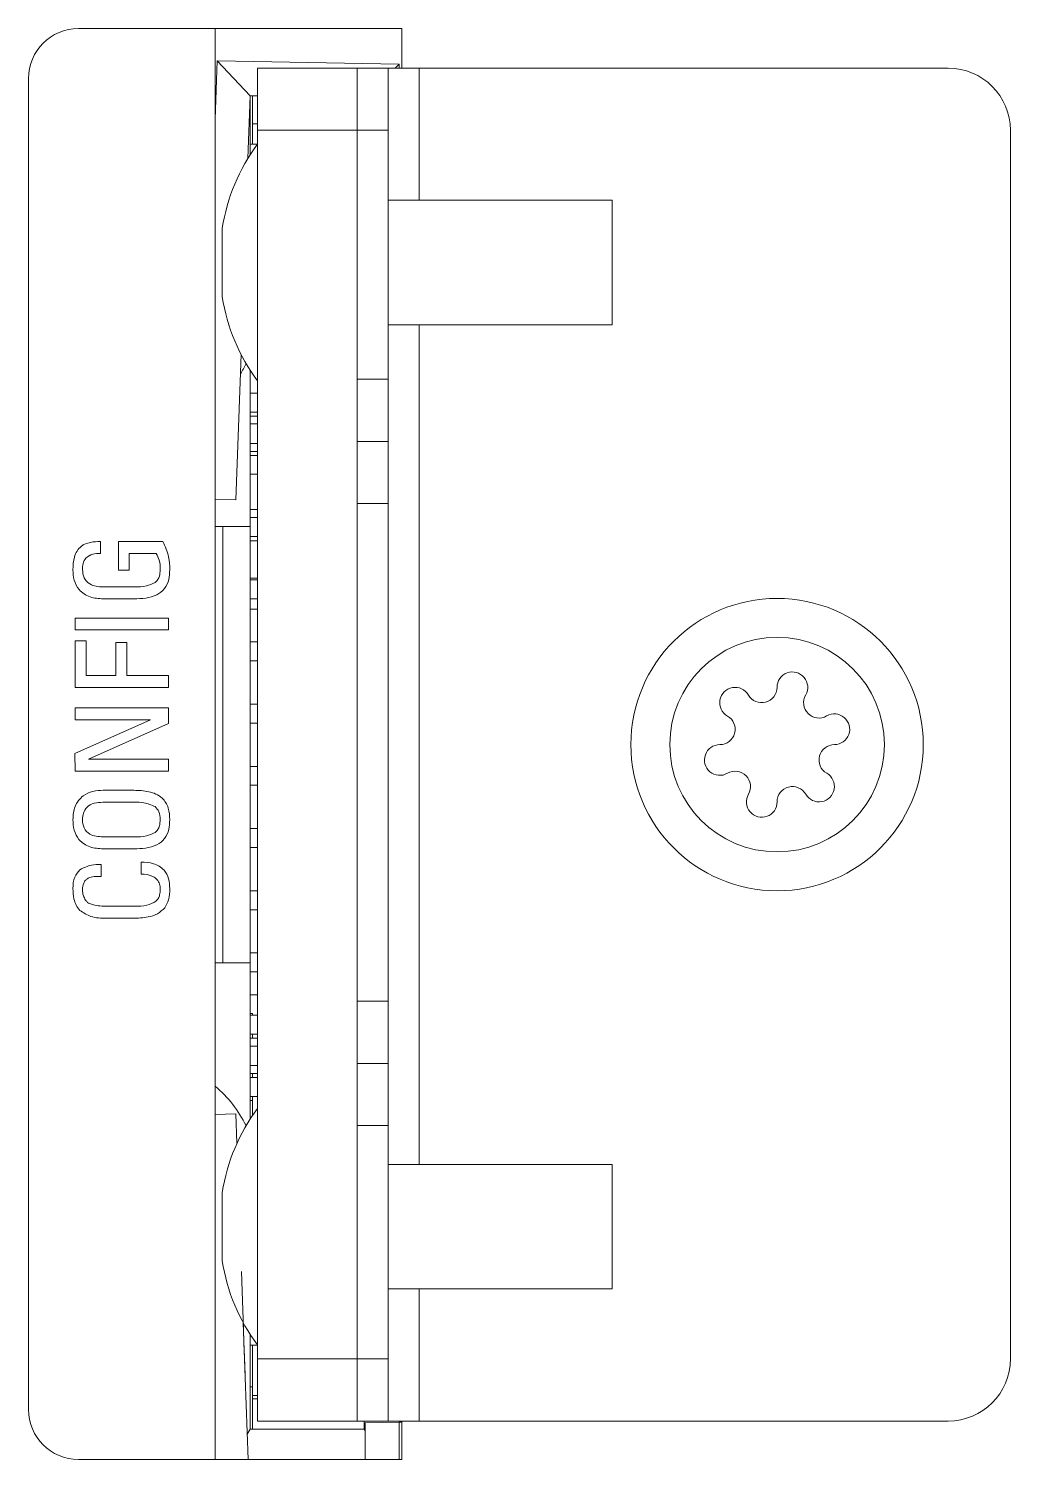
# Model space of a CAD drawing. Extents: x -194 to 239, y -574 to -265.
# Drawn here: x -116.54 to -111.55, y -327.01 to -319.74 of the extents above; entities that cross this region are included whole.
import ezdxf

# ---------------------------------------------------------------- set-up
doc = ezdxf.new("R2010")
doc.units = 0
doc.header["$LTSCALE"] = 0.5
doc.layers.get('0').update_dxf_attribs({"linetype": 'CONTINUOUS'})

msp = doc.modelspace()

# ---------------------------------------------------------------- linework, layer by layer
at = {"color": 7, "linetype": 'Continuous', "lineweight": 5}
for p, q in [((-114.63921, -319.74301), (-116.28272, -319.74301)), ((-115.58739, -327.01236), (-115.58739, -319.74301)), ((-114.63921, -319.9437), (-114.63921, -319.74301)), ((-115.58739, -320.20388), (-115.57704, -319.90754)), ((-115.57704, -319.90754), (-115.41054, -320.08413)), ((-115.57704, -319.90754), (-114.65334, -319.92366)), ((-114.65334, -319.92366), (-114.67359, -319.9437)), ((-114.65334, -319.92366), (-114.65334, -319.9437)), ((-116.53556, -319.99585), (-116.53556, -326.75951)), ((-115.37247, -319.9437), (-115.37247, -320.25973)), ((-114.86677, -319.9437), (-115.37247, -319.9437)), ((-114.86677, -319.9437), (-114.86677, -320.25973)), ((-114.86677, -319.9437), (-114.70874, -319.9437)), ((-114.70874, -319.9437), (-114.55072, -319.9437)), ((-114.70874, -319.9437), (-114.70874, -320.25976)), ((-114.55072, -320.61533), (-114.55072, -319.9437)), ((-114.55072, -319.9437), (-111.86421, -319.9437)), ((-115.41051, -320.08413), (-115.42164, -320.40302)), ((-115.37247, -320.08479), (-115.41054, -320.08413)), ((-115.4097, -320.08415), (-115.4097, -320.38413)), ((-115.39775, -320.08435), (-115.39775, -320.33076)), ((-115.37247, -320.2275), (-115.39775, -320.2275)), ((-114.86677, -320.25973), (-115.37247, -320.25973)), ((-115.37247, -320.25973), (-115.37247, -326.50193)), ((-114.86677, -320.25973), (-114.86677, -321.57742)), ((-114.70874, -320.25976), (-114.86677, -320.25976)), ((-114.70874, -321.524), (-114.70874, -320.25976)), ((-111.54816, -326.50193), (-111.54816, -320.25976)), ((-115.4097, -320.33076), (-115.37247, -320.33076)), ((-113.57093, -320.61533), (-114.70874, -320.61533)), ((-113.57093, -320.66239), (-113.57093, -320.61533)), ((-113.57093, -321.24745), (-113.57093, -320.66239)), ((-115.55178, -321.10522), (-115.55178, -320.75756)), ((-114.70874, -321.24745), (-113.57093, -321.24745)), ((-114.55072, -325.51424), (-114.55072, -321.24745)), ((-115.4564, -321.39835), (-115.48222, -322.13757)), ((-115.4097, -322.27307), (-115.4097, -321.47864)), ((-115.4097, -321.59499), (-115.37247, -321.59499)), ((-114.86677, -321.524), (-114.70874, -321.524)), ((-114.86677, -321.84006), (-114.86677, -321.57742)), ((-114.70874, -321.524), (-114.70874, -321.84006)), ((-115.37247, -321.69132), (-115.4097, -321.69132)), ((-115.37247, -321.71139), (-115.4097, -321.71139)), ((-115.37247, -321.75153), (-115.4097, -321.75153)), ((-115.4097, -321.85084), (-115.37247, -321.85084)), ((-114.86677, -322.15612), (-114.86677, -321.84006)), ((-114.86677, -321.84006), (-114.70874, -321.84006)), ((-114.70874, -321.84006), (-114.70874, -322.15612)), ((-115.4097, -321.89098), (-115.37247, -321.89098)), ((-115.4097, -321.91105), (-115.37247, -321.91105)), ((-115.37247, -322.00738), (-115.4097, -322.00738)), ((-115.48222, -322.13757), (-115.58739, -322.13574)), ((-114.70874, -322.15612), (-114.86677, -322.15612)), ((-114.86677, -322.15612), (-114.86677, -324.68459)), ((-114.70874, -322.15612), (-114.70874, -324.68459)), ((-115.37247, -322.18707), (-115.4097, -322.18707)), ((-115.4097, -322.2271), (-115.37247, -322.2271)), ((-115.4097, -322.22711), (-115.37247, -322.22711)), ((-115.4097, -322.27307), (-115.58739, -322.27307)), ((-115.58739, -322.27307), (-115.54875, -322.27307)), ((-115.54875, -324.48989), (-115.54875, -322.27307)), ((-115.54875, -322.27307), (-115.4097, -322.27307)), ((-115.4097, -324.48989), (-115.4097, -322.27307)), ((-116.17088, -322.34858), (-116.17088, -322.40936)), ((-116.07971, -322.49446), (-116.07971, -322.34858)), ((-116.07971, -322.34858), (-115.85321, -322.34858)), ((-115.37247, -322.32344), (-115.4097, -322.32344)), ((-115.37247, -322.34509), (-115.4097, -322.34509)), ((-116.02501, -322.40936), (-116.02501, -322.49446)), ((-115.8874, -322.40936), (-116.02501, -322.40936)), ((-116.02501, -322.49446), (-116.07971, -322.49446)), ((-115.37247, -322.53473), (-115.4097, -322.53473)), ((-115.37247, -322.53473), (-115.4097, -322.53473)), ((-116.15901, -322.57955), (-115.99775, -322.57955)), ((-115.4097, -322.54316), (-115.37247, -322.54316)), ((-115.4097, -322.54316), (-115.37247, -322.54316)), ((-116.00098, -322.64033), (-116.15616, -322.64033)), ((-115.37247, -322.6395), (-115.4097, -322.6395)), ((-116.29852, -322.79836), (-116.29852, -322.73758)), ((-116.29852, -322.73758), (-115.82443, -322.73758)), ((-115.82443, -322.73758), (-115.82443, -322.79836)), ((-115.37247, -322.69276), (-115.4097, -322.69276)), ((-115.82443, -322.79836), (-116.29852, -322.79836)), ((-116.29852, -322.85316), (-116.24382, -322.85316)), ((-116.29852, -323.09011), (-116.29852, -322.85316)), ((-116.24382, -322.85316), (-116.24382, -323.02933)), ((-116.09187, -323.02933), (-116.09187, -322.86237)), ((-116.09187, -322.86237), (-116.03716, -322.86237)), ((-116.03716, -322.86237), (-116.03716, -323.02933)), ((-115.4097, -322.85922), (-115.37247, -322.85922)), ((-115.4097, -322.85922), (-115.37247, -322.85922)), ((-115.37247, -322.95556), (-115.4097, -322.95556)), ((-116.24382, -323.02933), (-116.09187, -323.02933)), ((-116.03716, -323.02933), (-115.82443, -323.02933)), ((-115.82443, -323.02933), (-115.82443, -323.09011)), ((-115.82443, -323.09011), (-116.29852, -323.09011)), ((-116.29852, -323.25421), (-116.29852, -323.19343)), ((-116.29852, -323.19343), (-115.82443, -323.19343)), ((-115.82443, -323.19343), (-115.82443, -323.2733)), ((-115.4097, -323.17528), (-115.37247, -323.17528)), ((-116.30052, -323.42573), (-115.9156, -323.25421)), ((-115.9156, -323.25421), (-116.29852, -323.25421)), ((-115.82443, -323.2733), (-116.23166, -323.45479)), ((-115.37247, -323.27161), (-115.4097, -323.27161)), ((-116.29852, -323.51557), (-116.30052, -323.42573)), ((-116.23166, -323.45479), (-115.82443, -323.45479)), ((-115.82443, -323.45479), (-115.82443, -323.51557)), ((-115.82443, -323.51557), (-116.29852, -323.51557)), ((-115.4097, -323.49134), (-115.37247, -323.49134)), ((-116.15616, -323.61282), (-116.00098, -323.61282)), ((-115.37247, -323.58767), (-115.4097, -323.58767)), ((-115.99775, -323.6736), (-116.15901, -323.6736)), ((-115.4097, -323.8074), (-115.37247, -323.8074)), ((-116.15901, -323.84986), (-115.99775, -323.84986)), ((-116.00098, -323.91064), (-116.15616, -323.91064)), ((-115.37247, -323.90373), (-115.4097, -323.90373)), ((-116.16775, -323.98966), (-116.16775, -324.05044)), ((-115.96423, -324.03828), (-115.96423, -323.9775)), ((-115.4097, -324.12345), (-115.37247, -324.12345)), ((-116.12596, -324.20239), (-115.99775, -324.20239)), ((-116.00563, -324.26317), (-116.13916, -324.26317)), ((-115.37247, -324.21979), (-115.4097, -324.21979)), ((-115.54875, -324.48989), (-115.58739, -324.48989)), ((-115.54875, -324.48989), (-115.4097, -324.48989)), ((-115.4097, -324.43951), (-115.37247, -324.43951)), ((-115.4097, -325.28305), (-115.4097, -324.48989)), ((-115.37247, -324.53585), (-115.4097, -324.53585)), ((-115.37247, -324.65232), (-115.4097, -324.65232)), ((-114.86677, -324.68459), (-114.70874, -324.68459)), ((-114.86677, -325.00065), (-114.86677, -324.68459)), ((-114.70874, -324.68459), (-114.70874, -325.00065)), ((-115.39775, -324.74715), (-115.4097, -324.74715)), ((-115.4097, -324.75557), (-115.37247, -324.75557)), ((-115.39775, -324.74715), (-115.39775, -324.75557)), ((-115.37247, -324.85191), (-115.4097, -324.85191)), ((-115.39775, -324.85191), (-115.39775, -324.87197)), ((-115.37247, -324.87197), (-115.4097, -324.87197)), ((-115.37247, -324.91211), (-115.4097, -324.91211)), ((-115.4097, -325.01142), (-115.37247, -325.01142)), ((-114.86677, -325.26328), (-114.86677, -325.00065)), ((-114.70874, -325.00065), (-114.86677, -325.00065)), ((-114.70874, -325.00065), (-114.70874, -325.31671)), ((-115.4097, -325.05156), (-115.37247, -325.05156)), ((-115.4097, -325.07163), (-115.37247, -325.07163)), ((-115.39775, -325.05156), (-115.39775, -325.07163)), ((-115.37247, -325.16796), (-115.4097, -325.16796)), ((-115.39775, -325.18963), (-115.4097, -325.18963)), ((-115.39775, -325.18963), (-115.4097, -325.18963)), ((-115.39775, -325.16796), (-115.39775, -325.18963)), ((-115.39775, -325.18963), (-115.39775, -325.18963)), ((-115.39775, -325.18963), (-115.39775, -325.2651)), ((-115.58739, -325.25934), (-115.48222, -325.25751)), ((-115.48222, -325.2575), (-115.48222, -325.25751)), ((-115.48222, -325.25751), (-115.47704, -325.40574)), ((-114.86677, -325.26328), (-114.86677, -326.50193)), ((-114.70874, -325.31671), (-114.86677, -325.31671)), ((-114.70874, -326.50193), (-114.70874, -325.31671)), ((-113.57093, -325.51424), (-114.70874, -325.51424)), ((-113.57093, -325.67968), (-113.57093, -325.51424)), ((-115.55178, -326.00413), (-115.55178, -325.65647)), ((-113.57093, -326.14636), (-113.57093, -325.67968)), ((-114.70874, -326.14636), (-113.57093, -326.14636)), ((-114.55072, -326.81798), (-114.55072, -326.14636)), ((-115.42094, -327.01236), (-115.44517, -326.3183)), ((-115.44517, -326.3183), (-115.42094, -327.01236)), ((-115.4097, -326.37756), (-115.4097, -326.85812)), ((-115.37247, -326.4322), (-115.4097, -326.4322)), ((-115.39775, -326.4322), (-115.39775, -326.64351)), ((-114.86677, -326.50193), (-115.37247, -326.50193)), ((-115.37247, -326.50193), (-115.37247, -326.81798)), ((-114.86677, -326.50193), (-114.70874, -326.50193)), ((-114.86677, -326.50193), (-114.86677, -326.81798)), ((-114.70874, -326.50193), (-114.70874, -326.81798)), ((-115.39775, -326.64351), (-115.4097, -326.64351)), ((-115.39775, -326.64351), (-115.39775, -326.85812)), ((-115.39775, -326.68837), (-115.37247, -326.68837)), ((-115.37247, -326.70417), (-115.39775, -326.70417)), ((-115.39775, -326.70418), (-115.37247, -326.70418)), ((-114.86677, -326.81798), (-115.37247, -326.81798)), ((-114.70874, -326.81798), (-114.86677, -326.81798)), ((-114.83169, -326.81798), (-114.83169, -326.85812)), ((-114.65334, -326.82357), (-114.82589, -326.82658)), ((-114.82589, -326.82658), (-114.65334, -326.82357)), ((-114.82589, -326.82658), (-114.82589, -326.82658)), ((-114.82589, -327.01236), (-114.82589, -326.82658)), ((-114.70874, -326.81798), (-114.55072, -326.81798)), ((-114.63921, -326.82332), (-114.65334, -326.82357)), ((-114.65334, -326.82357), (-114.63921, -326.82333)), ((-114.65334, -326.82357), (-114.65334, -327.01236)), ((-114.63921, -327.01236), (-114.63921, -326.81798)), ((-114.55072, -326.81798), (-111.86421, -326.81798)), ((-115.4097, -326.85812), (-115.42541, -326.8843)), ((-114.83169, -326.85812), (-115.4097, -326.85812)), ((-114.83169, -326.85812), (-115.4097, -326.85812)), ((-114.82589, -326.86779), (-114.83169, -326.85812)), ((-116.28272, -327.01236), (-114.63921, -327.01236))]:
    msp.add_line(p, q, dxfattribs=at)
at = {"color": 7, "linetype": 'Continuous', "lineweight": 5, "flags": 128}
msp.add_lwpolyline([(-115.4543, -326.05694), (-115.4508, -326.15723), (-115.44742, -326.25386), (-115.44429, -326.34362), (-115.4415, -326.4235), (-115.43915, -326.49086), (-115.43731, -326.54344), (-115.43605, -326.5795), (-115.43541, -326.59783), (-115.43541, -326.59783), (-115.43605, -326.5795), (-115.43731, -326.54344), (-115.43915, -326.49086), (-115.4415, -326.4235), (-115.44429, -326.34362), (-115.44742, -326.25386), (-115.4508, -326.15723), (-115.4543, -326.05694)], dxfattribs=at)
at = {"color": 7, "linetype": 'Continuous', "lineweight": 5}
for radius in [0.74274, 0.54492]:
    msp.add_circle((-112.73338, -323.38084), radius, dxfattribs=at)
for centre, radius, start, end in [((-116.28272, -319.99585), 0.25285, 90, 180), ((-111.86422, -320.25976), 0.31606, 0, 90), ((-114.61443, -320.90046), 0.94818, 143.0793, 171.331978), ((-114.61443, -320.96232), 0.94818, 188.668022, 216.9207), ((-115.99613, -321.16908), 0.62896, 328.497715, 334.014371), ((-112.6556, -323.08977), 0.07798, 330.03959, 180.03959), ((-112.94657, -323.16795), 0.07798, 30.03959, 240.03959), ((-112.81156, -323.08987), 0.07798, 210.03959, 0.03959), ((-112.52048, -323.16765), 0.07798, 150.03959, 300.03959), ((-113.02446, -323.30307), 0.07798, 270.03959, 60.03959), ((-112.44241, -323.30266), 0.07798, 270.03959, 120.03959), ((-113.02435, -323.45903), 0.07798, 90.03959, 300.03959), ((-112.4423, -323.45862), 0.07798, 90.03959, 240.03959), ((-112.94627, -323.59404), 0.07798, 330.03959, 120.03959), ((-112.52019, -323.59374), 0.07798, 210.03959, 60.03959), ((-112.6552, -323.67182), 0.07798, 30.03959, 180.03959), ((-112.81116, -323.67192), 0.07798, 150.03959, 0.03959), ((-115.99613, -325.59389), 0.62896, 26.056661, 49.467573), ((-114.61443, -325.79937), 0.94818, 143.0793, 171.331978), ((-114.61443, -325.86123), 0.94818, 188.668022, 216.9207), ((-111.86422, -326.50193), 0.31606, 270, 0), ((-116.28272, -326.75951), 0.25285, 180, 270)]:
    msp.add_arc(centre, radius, start, end, dxfattribs=at)
for points, knots in [([(-116.31068, -322.49218), (-116.30987, -322.47045), (-116.30827, -322.42729), (-116.27611, -322.3709), (-116.22184, -322.35065), (-116.1879, -322.34927), (-116.17088, -322.34858)], [0, 0, 0, 0, 0.2812705, 0.5586346, 0.7786865, 1, 1, 1, 1]), ([(-115.85321, -322.34858), (-115.8416, -322.37421), (-115.82085, -322.42001), (-115.81912, -322.47011), (-115.81835, -322.49218)], [0, 0, 0, 0, 0.5595194, 1, 1, 1, 1]), ([(-116.17088, -322.40936), (-116.18408, -322.40991), (-116.21036, -322.411), (-116.24527, -322.42847), (-116.26065, -322.4604), (-116.26158, -322.48112), (-116.26205, -322.49151)], [0, 0, 0, 0, 0.2811648, 0.5595091, 0.7790325, 1, 1, 1, 1]), ([(-115.86698, -322.49284), (-115.86732, -322.47631), (-115.86791, -322.44684), (-115.88145, -322.4208), (-115.8874, -322.40936)], [0, 0, 0, 0, 0.5608844, 1, 1, 1, 1]), ([(-116.15616, -322.64033), (-116.17901, -322.63883), (-116.22454, -322.63585), (-116.2807, -322.59977), (-116.30765, -322.54589), (-116.30967, -322.51011), (-116.31068, -322.49218)], [0, 0, 0, 0, 0.2806622, 0.5593096, 0.7791343, 1, 1, 1, 1]), ([(-116.26205, -322.49151), (-116.26068, -322.50605), (-116.25793, -322.53506), (-116.22805, -322.56558), (-116.19291, -322.57807), (-116.17032, -322.57905), (-116.15901, -322.57955)], [0, 0, 0, 0, 0.2797078, 0.5580549, 0.7787211, 1, 1, 1, 1]), ([(-115.81835, -322.49218), (-115.81921, -322.50907), (-115.82092, -322.54277), (-115.84178, -322.59064), (-115.90217, -322.63692), (-115.96021, -322.63892), (-116.00098, -322.64033)], [0, 0, 0, 0, 0.1875201, 0.37425, 0.5605369, 1, 1, 1, 1]), ([(-115.89338, -322.55742), (-115.88837, -322.55282), (-115.87835, -322.54362), (-115.86858, -322.52088), (-115.86759, -322.50348), (-115.86698, -322.49284)], [0, 0, 0, 0, 0.2797628, 0.5598746, 1, 1, 1, 1]), ([(-115.99775, -322.57955), (-115.97726, -322.57953), (-115.94078, -322.5795), (-115.90783, -322.56415), (-115.89338, -322.55742)], [0, 0, 0, 0, 0.561573, 1, 1, 1, 1]), ([(-116.31068, -323.76202), (-116.3091, -323.73899), (-116.30597, -323.69313), (-116.26466, -323.64002), (-116.20998, -323.61581), (-116.17412, -323.61382), (-116.15616, -323.61282)], [0, 0, 0, 0, 0.2804076, 0.5585999, 0.7789694, 1, 1, 1, 1]), ([(-116.00098, -323.61282), (-115.97571, -323.61373), (-115.92541, -323.61553), (-115.85667, -323.64335), (-115.82172, -323.70222), (-115.81948, -323.74204), (-115.81835, -323.76202)], [0, 0, 0, 0, 0.281412, 0.5601726, 0.7793152, 1, 1, 1, 1]), ([(-116.15901, -323.6736), (-116.17349, -323.6743), (-116.20233, -323.67571), (-116.2398, -323.69482), (-116.25985, -323.72785), (-116.26132, -323.75061), (-116.26205, -323.76202)], [0, 0, 0, 0, 0.2810453, 0.5600295, 0.7794827, 1, 1, 1, 1]), ([(-115.89272, -323.69573), (-115.9115, -323.68781), (-115.94518, -323.67361), (-115.98163, -323.6736), (-115.99775, -323.6736)], [0, 0, 0, 0, 0.5575705, 1, 1, 1, 1]), ([(-115.86698, -323.76202), (-115.86754, -323.74781), (-115.86854, -323.7225), (-115.88535, -323.70389), (-115.89272, -323.69573)], [0, 0, 0, 0, 0.5616688, 1, 1, 1, 1]), ([(-116.15616, -323.91064), (-116.17904, -323.90914), (-116.22465, -323.90615), (-116.28087, -323.86987), (-116.30763, -323.8158), (-116.30966, -323.77997), (-116.31068, -323.76202)], [0, 0, 0, 0, 0.2806295, 0.559313, 0.7791458, 1, 1, 1, 1]), ([(-116.26205, -323.76202), (-116.26075, -323.77655), (-116.25816, -323.80552), (-116.21982, -323.8455), (-116.18209, -323.84821), (-116.15901, -323.84986)], [0, 0, 0, 0, 0.2808412, 0.5599656, 1, 1, 1, 1]), ([(-115.81835, -323.76202), (-115.81921, -323.77893), (-115.82091, -323.81268), (-115.8417, -323.86069), (-115.88545, -323.8947), (-115.94131, -323.90871), (-115.98107, -323.91), (-116.00098, -323.91064)], [0, 0, 0, 0, 0.1870258, 0.3732739, 0.5591154, 0.7792603, 1, 1, 1, 1]), ([(-115.89338, -323.82774), (-115.8883, -323.82306), (-115.87814, -323.81369), (-115.86855, -323.79046), (-115.86757, -323.7728), (-115.86698, -323.76202)], [0, 0, 0, 0, 0.2796653, 0.559822, 1, 1, 1, 1]), ([(-115.99775, -323.84986), (-115.97726, -323.84984), (-115.94078, -323.84981), (-115.90783, -323.83446), (-115.89338, -323.82774)], [0, 0, 0, 0, 0.5615722, 1, 1, 1, 1]), ([(-116.27459, -324.01625), (-116.25574, -324.00689), (-116.22195, -323.99012), (-116.18437, -323.9898), (-116.16775, -323.98966)], [0, 0, 0, 0, 0.5577397, 1, 1, 1, 1]), ([(-115.96423, -323.9775), (-115.94293, -323.97855), (-115.90052, -323.98062), (-115.8462, -324.01158), (-115.82105, -324.06226), (-115.81925, -324.09563), (-115.81835, -324.11236)], [0, 0, 0, 0, 0.2809717, 0.5593403, 0.7791176, 1, 1, 1, 1]), ([(-116.31068, -324.11245), (-116.30993, -324.09199), (-116.3086, -324.05555), (-116.28496, -324.02823), (-116.27459, -324.01625)], [0, 0, 0, 0, 0.5615585, 1, 1, 1, 1]), ([(-116.16775, -324.05044), (-116.19088, -324.04994), (-116.21984, -324.04932), (-116.24794, -324.06911), (-116.25873, -324.0893), (-116.26072, -324.10605), (-116.26205, -324.1172)], [0, 0, 0, 0, 0.4986069, 0.623973, 0.7494188, 1, 1, 1, 1]), ([(-115.86698, -324.1153), (-115.86759, -324.10652), (-115.86881, -324.08897), (-115.88211, -324.06537), (-115.9133, -324.04201), (-115.94324, -324.03982), (-115.96423, -324.03828)], [0, 0, 0, 0, 0.1872982, 0.3740579, 0.561094, 1, 1, 1, 1]), ([(-116.27468, -324.2229), (-116.28175, -324.21425), (-116.29588, -324.19694), (-116.30846, -324.15851), (-116.30984, -324.12993), (-116.31068, -324.11245)], [0, 0, 0, 0, 0.2796227, 0.5597668, 1, 1, 1, 1]), ([(-116.26205, -324.1172), (-116.26142, -324.12797), (-116.2603, -324.14721), (-116.2505, -324.1637), (-116.24619, -324.17096)], [0, 0, 0, 0, 0.5600205, 1, 1, 1, 1]), ([(-115.88882, -324.17675), (-115.88454, -324.17212), (-115.87596, -324.16286), (-115.86825, -324.1413), (-115.86746, -324.12516), (-115.86698, -324.1153)], [0, 0, 0, 0, 0.2795697, 0.5596828, 1, 1, 1, 1]), ([(-115.81835, -324.11236), (-115.81871, -324.13174), (-115.81934, -324.16628), (-115.83595, -324.19639), (-115.84324, -324.20961)], [0, 0, 0, 0, 0.5610917, 1, 1, 1, 1]), ([(-116.24619, -324.17096), (-116.24297, -324.17517), (-116.23721, -324.18269), (-116.22874, -324.18681), (-116.22501, -324.18862)], [0, 0, 0, 0, 0.5609706, 1, 1, 1, 1]), ([(-116.22501, -324.18862), (-116.21896, -324.19078), (-116.20814, -324.19465), (-116.19697, -324.19732), (-116.19206, -324.1985)], [0, 0, 0, 0, 0.5601002, 1, 1, 1, 1]), ([(-116.19206, -324.1985), (-116.17976, -324.19984), (-116.15778, -324.20223), (-116.13569, -324.20234), (-116.12596, -324.20239)], [0, 0, 0, 0, 0.5598994, 1, 1, 1, 1]), ([(-115.84324, -324.20961), (-115.85539, -324.22088), (-115.87975, -324.24348), (-115.93757, -324.26032), (-115.97981, -324.26209), (-116.00563, -324.26317)], [0, 0, 0, 0, 0.2789289, 0.55918, 1, 1, 1, 1]), ([(-115.99775, -324.20239), (-115.97612, -324.20236), (-115.93763, -324.20229), (-115.90369, -324.18453), (-115.88882, -324.17675)], [0, 0, 0, 0, 0.5619702, 1, 1, 1, 1]), ([(-116.13916, -324.26317), (-116.16681, -324.26266), (-116.21602, -324.26175), (-116.25681, -324.23474), (-116.27468, -324.2229)], [0, 0, 0, 0, 0.5616316, 1, 1, 1, 1])]:
    msp.add_open_spline(points, degree=3, knots=knots, dxfattribs=at)

doc.saveas('drawing.dxf')
